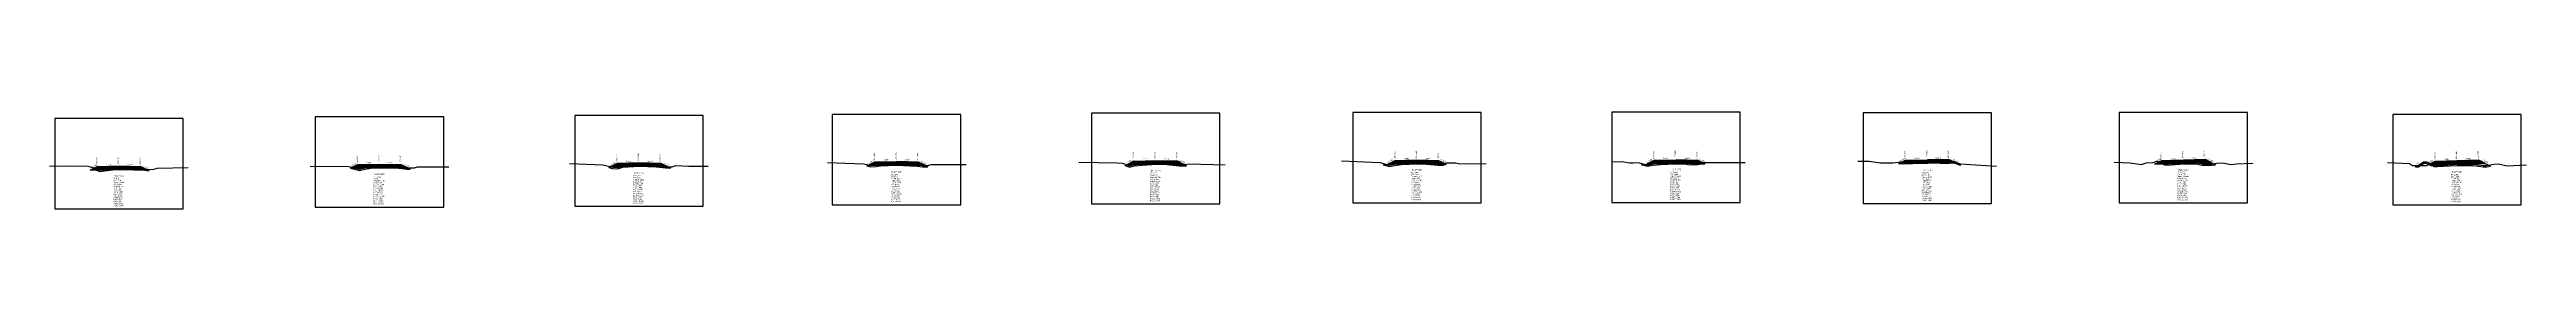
# Model space of a CAD drawing. Extents: x -7 to 78429, y 1189 to 1262.
# Drawn here: x 74822 to 75395, y 1226 to 1249 of the extents above; entities that cross this region are included whole.
import ezdxf
from ezdxf.enums import TextEntityAlignment as Align

# ---------------------------------------------------------------- set-up
doc = ezdxf.new("R2010")
doc.units = 0

msp = doc.modelspace()

# ---------------------------------------------------------------- linework, layer by layer
at = {"layer": 'A4_BORDER', "color": 7}
for points in [[(74823.599, 1226.186), (74853.299, 1226.186), (74853.299, 1247.186), (74823.599, 1247.186), (74823.599, 1226.186)], [(74883.844, 1226.553), (74913.544, 1226.553), (74913.544, 1247.553), (74883.844, 1247.553), (74883.844, 1226.553)], [(74943.889, 1226.812), (74973.589, 1226.812), (74973.589, 1247.812), (74943.889, 1247.812), (74943.889, 1226.812)], [(75003.433, 1227.08), (75033.133, 1227.08), (75033.133, 1248.08), (75003.433, 1248.08), (75003.433, 1227.08)], [(75063.382, 1227.351), (75093.082, 1227.351), (75093.082, 1248.351), (75063.382, 1248.351), (75063.382, 1227.351)], [(75123.784, 1227.553), (75153.484, 1227.553), (75153.484, 1248.553), (75123.784, 1248.553), (75123.784, 1227.553)], [(75183.722, 1227.62), (75213.422, 1227.62), (75213.422, 1248.62), (75183.722, 1248.62), (75183.722, 1227.62)], [(75241.847, 1227.442), (75271.547, 1227.442), (75271.547, 1248.442), (75241.847, 1248.442), (75241.847, 1227.442)], [(75301.073, 1227.577), (75330.773, 1227.577), (75330.773, 1248.577), (75301.073, 1248.577), (75301.073, 1227.577)], [(75364.332, 1227.084), (75394.032, 1227.084), (75394.032, 1248.084), (75364.332, 1248.084), (75364.332, 1227.084)]]:
    msp.add_lwpolyline(points, dxfattribs=at)
at = {"layer": 'CLEAR_GROUND', "color": 8}
for points in [[(74832.32, 1235.458), (74834.082, 1234.832), (74835.071, 1235.009), (74836.304, 1235.194), (74838.475, 1235.355), (74842.637, 1235.378), (74844.949, 1235.061), (74845.42, 1235.036)], [(74892.02, 1235.6), (74894.05, 1235.076), (74895.271, 1235.38), (74896.714, 1235.603), (74898.712, 1235.701), (74902.41, 1235.703), (74903.962, 1235.556), (74905.049, 1235.407), (74905.763, 1235.403)], [(74951.72, 1235.783), (74952.606, 1235.572), (74953.74, 1235.472), (74955.009, 1235.827), (74958.751, 1236.082), (74962.704, 1235.972), (74964.92, 1235.671), (74965.98, 1235.662)], [(75011.42, 1236.127), (75012.307, 1235.911), (75013.563, 1235.995), (75014.577, 1236.149), (75018.279, 1236.354), (75023.044, 1236.096), (75024.284, 1235.919), (75025.503, 1235.919), (75025.541, 1235.93)], [(75071.12, 1236.266), (75072.255, 1235.89), (75073.337, 1236.153), (75075.1, 1236.357), (75077.309, 1236.496), (75078.213, 1236.529), (75080.825, 1236.468), (75083.62, 1236.152), (75085.088, 1236.151), (75085.363, 1236.201)], [(75130.82, 1236.403), (75132.298, 1235.993), (75133.472, 1236.244), (75135.104, 1236.446), (75138.682, 1236.646), (75140.005, 1236.64), (75143.507, 1236.297), (75144.733, 1236.318), (75145.4, 1236.52)], [(75190.52, 1236.47), (75191.698, 1236.128), (75192.388, 1236.133), (75193.331, 1236.303), (75195.006, 1236.48), (75198.567, 1236.658), (75200.485, 1236.609), (75201.741, 1236.425), (75203.635, 1236.459), (75204.63, 1236.632), (75205.265, 1236.634)], [(75250.22, 1236.729), (75250.568, 1236.774), (75251.288, 1236.611), (75253.883, 1236.768), (75256.695, 1236.852), (75258.126, 1236.85), (75261.266, 1236.69), (75262.652, 1236.968), (75264.256, 1236.298), (75264.355, 1236.292)], [(75309.92, 1236.894), (75311.234, 1236.541), (75311.813, 1236.331), (75313.077, 1236.422), (75315.915, 1236.603), (75319.169, 1236.536), (75320.297, 1236.324), (75322.607, 1236.348), (75323.361, 1236.427)], [(75369.62, 1235.934), (75370.296, 1235.916), (75371.566, 1236.781), (75372.096, 1236.779), (75373.142, 1236.262), (75373.618, 1236.218), (75373.892, 1236.028), (75374.594, 1236.007), (75376.087, 1236.057), (75379.215, 1236.239), (75382.933, 1236.274), (75385.242, 1235.924), (75386.089, 1235.912), (75386.989, 1236.101)]]:
    msp.add_lwpolyline(points, dxfattribs=at)
at = {"layer": 'DESIGN_ROAD_TRIMMED', "color": 1}
for points in [[(75130.82, 1236.403), (75131.634, 1236.403), (75133.634, 1237.403), (75133.634, 1237.403), (75133.529, 1237.35), (75133.529, 1237.35), (75133.213, 1237.192), (75133.213, 1237.192), (75132.897, 1237.035), (75132.897, 1237.035), (75132.582, 1236.877), (75132.582, 1236.877), (75132.266, 1236.719), (75132.266, 1236.719), (75131.95, 1236.561), (75138.634, 1236.728), (75138.634, 1236.878), (75138.634, 1236.878), (75138.634, 1237.028), (75138.634, 1237.028), (75138.634, 1237.178), (75138.634, 1237.178), (75138.634, 1237.328), (75138.634, 1237.328), (75138.634, 1237.478), (75138.634, 1237.478), (75138.634, 1237.528), (75138.634, 1237.528), (75138.634, 1237.528), (75138.634, 1237.528), (75138.634, 1237.528), (75138.634, 1237.478), (75138.634, 1237.478), (75138.634, 1237.328), (75138.634, 1237.328), (75138.634, 1237.178), (75138.634, 1237.178), (75138.634, 1237.028), (75138.634, 1237.028), (75138.634, 1236.878), (75138.634, 1236.878), (75138.634, 1236.728), (75145.319, 1236.561), (75145.003, 1236.719), (75145.003, 1236.719), (75144.687, 1236.877), (75144.687, 1236.877), (75144.371, 1237.035), (75144.371, 1237.035), (75144.055, 1237.192), (75144.055, 1237.192), (75143.74, 1237.35), (75143.74, 1237.35), (75143.634, 1237.403), (75143.634, 1237.403), (75145.4, 1236.52)], [(75190.52, 1236.47), (75191.572, 1236.47), (75193.572, 1237.47), (75193.572, 1237.47), (75193.467, 1237.417), (75193.467, 1237.417), (75193.151, 1237.259), (75193.151, 1237.259), (75192.835, 1237.102), (75192.835, 1237.102), (75192.519, 1236.944), (75192.519, 1236.944), (75192.204, 1236.786), (75192.204, 1236.786), (75191.888, 1236.628), (75198.572, 1236.795), (75198.572, 1236.945), (75198.572, 1236.945), (75198.572, 1237.095), (75198.572, 1237.095), (75198.572, 1237.245), (75198.572, 1237.245), (75198.572, 1237.395), (75198.572, 1237.395), (75198.572, 1237.545), (75198.572, 1237.545), (75198.572, 1237.595), (75198.572, 1237.595), (75198.572, 1237.595), (75198.572, 1237.595), (75198.572, 1237.595), (75198.572, 1237.545), (75198.572, 1237.545), (75198.572, 1237.395), (75198.572, 1237.395), (75198.572, 1237.245), (75198.572, 1237.245), (75198.572, 1237.095), (75198.572, 1237.095), (75198.572, 1236.945), (75198.572, 1236.945), (75198.572, 1236.795), (75205.249, 1236.643), (75204.934, 1236.8), (75204.934, 1236.8), (75204.62, 1236.957), (75204.62, 1236.957), (75204.306, 1237.114), (75204.306, 1237.114), (75203.991, 1237.271), (75203.991, 1237.271), (75203.677, 1237.428), (75203.677, 1237.428), (75203.572, 1237.481), (75203.572, 1237.481), (75205.265, 1236.634)], [(75250.22, 1236.729), (75251.697, 1237.468), (75251.697, 1237.468), (75251.592, 1237.415), (75251.592, 1237.415), (75251.276, 1237.257), (75251.276, 1237.257), (75250.961, 1237.1), (75250.961, 1237.1), (75250.645, 1236.942), (75250.645, 1236.942), (75250.329, 1236.784), (75250.329, 1236.784), (75250.013, 1236.626), (75256.697, 1236.793), (75256.697, 1236.943), (75256.697, 1236.943), (75256.697, 1237.093), (75256.697, 1237.093), (75256.697, 1237.243), (75256.697, 1237.243), (75256.697, 1237.393), (75256.697, 1237.393), (75256.697, 1237.543), (75256.697, 1237.543), (75256.697, 1237.593), (75256.697, 1237.593), (75256.697, 1237.593), (75256.697, 1237.593), (75256.697, 1237.593), (75256.697, 1237.543), (75256.697, 1237.543), (75256.697, 1237.393), (75256.697, 1237.393), (75256.697, 1237.243), (75256.697, 1237.243), (75256.697, 1237.093), (75256.697, 1237.093), (75256.697, 1236.943), (75256.697, 1236.943), (75256.697, 1236.793), (75263.28, 1236.83), (75262.983, 1236.978), (75262.983, 1236.978), (75262.686, 1237.127), (75262.686, 1237.127), (75262.39, 1237.275), (75262.39, 1237.275), (75262.093, 1237.423), (75262.093, 1237.423), (75261.796, 1237.572), (75261.796, 1237.572), (75261.697, 1237.621), (75261.697, 1237.621), (75264.355, 1236.292)], [(75309.92, 1236.894), (75310.923, 1237.396), (75310.923, 1237.396), (75310.818, 1237.343), (75310.818, 1237.343), (75310.502, 1237.185), (75310.502, 1237.185), (75310.187, 1237.028), (75310.187, 1237.028), (75309.871, 1236.87), (75309.871, 1236.87), (75309.555, 1236.712), (75309.555, 1236.712), (75309.239, 1236.554), (75315.923, 1236.721), (75315.923, 1236.871), (75315.923, 1236.871), (75315.923, 1237.021), (75315.923, 1237.021), (75315.923, 1237.171), (75315.923, 1237.171), (75315.923, 1237.321), (75315.923, 1237.321), (75315.923, 1237.471), (75315.923, 1237.471), (75315.923, 1237.521), (75315.923, 1237.521), (75315.923, 1237.521), (75315.923, 1237.521), (75315.923, 1237.521), (75315.923, 1237.471), (75315.923, 1237.471), (75315.923, 1237.321), (75315.923, 1237.321), (75315.923, 1237.171), (75315.923, 1237.171), (75315.923, 1237.021), (75315.923, 1237.021), (75315.923, 1236.871), (75315.923, 1236.871), (75315.923, 1236.721), (75322.447, 1236.884), (75322.162, 1237.027), (75322.162, 1237.027), (75321.876, 1237.17), (75321.876, 1237.17), (75321.59, 1237.313), (75321.59, 1237.313), (75321.304, 1237.456), (75321.304, 1237.456), (75321.019, 1237.598), (75321.019, 1237.598), (75320.923, 1237.646), (75320.923, 1237.646), (75323.361, 1236.427)], [(75369.62, 1235.934), (75370.182, 1236.255), (75372.182, 1236.255), (75374.182, 1237.255), (75374.182, 1237.255), (75374.077, 1237.202), (75374.077, 1237.202), (75373.761, 1237.044), (75373.761, 1237.044), (75373.445, 1236.887), (75373.445, 1236.887), (75373.129, 1236.729), (75373.129, 1236.729), (75372.813, 1236.571), (75372.813, 1236.571), (75372.498, 1236.413), (75379.182, 1236.58), (75379.182, 1236.73), (75379.182, 1236.73), (75379.182, 1236.88), (75379.182, 1236.88), (75379.182, 1237.03), (75379.182, 1237.03), (75379.182, 1237.18), (75379.182, 1237.18), (75379.182, 1237.33), (75379.182, 1237.33), (75379.182, 1237.38), (75379.182, 1237.38), (75379.182, 1237.38), (75379.182, 1237.38), (75379.182, 1237.38), (75379.182, 1237.33), (75379.182, 1237.33), (75379.182, 1237.18), (75379.182, 1237.18), (75379.182, 1237.03), (75379.182, 1237.03), (75379.182, 1236.88), (75379.182, 1236.88), (75379.182, 1236.73), (75379.182, 1236.73), (75379.182, 1236.58), (75385.706, 1236.743), (75385.42, 1236.886), (75385.42, 1236.886), (75385.134, 1237.029), (75385.134, 1237.029), (75384.849, 1237.172), (75384.849, 1237.172), (75384.563, 1237.315), (75384.563, 1237.315), (75384.277, 1237.457), (75384.277, 1237.457), (75384.182, 1237.505), (75384.182, 1237.505), (75386.989, 1236.101)], [(74832.32, 1235.458), (74833.449, 1236.022), (74833.449, 1236.022), (74833.343, 1235.969), (74833.343, 1235.969), (74833.028, 1235.811), (74833.028, 1235.811), (74832.712, 1235.654), (74832.712, 1235.654), (74832.396, 1235.496), (74832.396, 1235.496), (74832.08, 1235.338), (74832.08, 1235.338), (74831.764, 1235.18), (74838.449, 1235.347), (74838.449, 1235.497), (74838.449, 1235.497), (74838.449, 1235.647), (74838.449, 1235.647), (74838.449, 1235.797), (74838.449, 1235.797), (74838.449, 1235.947), (74838.449, 1235.947), (74838.449, 1236.097), (74838.449, 1236.097), (74838.449, 1236.147), (74838.449, 1236.147), (74838.449, 1236.147), (74838.449, 1236.147), (74838.449, 1236.147), (74838.449, 1236.097), (74838.449, 1236.097), (74838.449, 1235.947), (74838.449, 1235.947), (74838.449, 1235.797), (74838.449, 1235.797), (74838.449, 1235.647), (74838.449, 1235.647), (74838.449, 1235.497), (74838.449, 1235.497), (74838.449, 1235.347), (74845.133, 1235.18), (74844.817, 1235.338), (74844.817, 1235.338), (74844.501, 1235.496), (74844.501, 1235.496), (74844.185, 1235.654), (74844.185, 1235.654), (74843.87, 1235.811), (74843.87, 1235.811), (74843.554, 1235.969), (74843.554, 1235.969), (74843.449, 1236.022), (74843.449, 1236.022), (74845.42, 1235.036)], [(74892.02, 1235.6), (74893.694, 1236.437), (74893.694, 1236.437), (74893.589, 1236.384), (74893.589, 1236.384), (74893.273, 1236.226), (74893.273, 1236.226), (74892.958, 1236.069), (74892.958, 1236.069), (74892.642, 1235.911), (74892.642, 1235.911), (74892.326, 1235.753), (74892.326, 1235.753), (74892.01, 1235.595), (74898.694, 1235.762), (74898.694, 1235.912), (74898.694, 1235.912), (74898.694, 1236.062), (74898.694, 1236.062), (74898.694, 1236.212), (74898.694, 1236.212), (74898.694, 1236.362), (74898.694, 1236.362), (74898.694, 1236.512), (74898.694, 1236.512), (74898.694, 1236.562), (74898.694, 1236.562), (74898.694, 1236.562), (74898.694, 1236.562), (74898.694, 1236.562), (74898.694, 1236.512), (74898.694, 1236.512), (74898.694, 1236.362), (74898.694, 1236.362), (74898.694, 1236.212), (74898.694, 1236.212), (74898.694, 1236.062), (74898.694, 1236.062), (74898.694, 1235.912), (74898.694, 1235.912), (74898.694, 1235.762), (74905.379, 1235.595), (74905.063, 1235.753), (74905.063, 1235.753), (74904.747, 1235.911), (74904.747, 1235.911), (74904.431, 1236.069), (74904.431, 1236.069), (74904.115, 1236.226), (74904.115, 1236.226), (74903.8, 1236.384), (74903.8, 1236.384), (74903.694, 1236.437), (74903.694, 1236.437), (74905.763, 1235.403)], [(74951.72, 1235.783), (74951.739, 1235.783), (74953.739, 1236.783), (74953.739, 1236.783), (74953.634, 1236.73), (74953.634, 1236.73), (74953.318, 1236.572), (74953.318, 1236.572), (74953.002, 1236.415), (74953.002, 1236.415), (74952.686, 1236.257), (74952.686, 1236.257), (74952.37, 1236.099), (74952.37, 1236.099), (74952.055, 1235.941), (74958.739, 1236.108), (74958.739, 1236.258), (74958.739, 1236.258), (74958.739, 1236.408), (74958.739, 1236.408), (74958.739, 1236.558), (74958.739, 1236.558), (74958.739, 1236.708), (74958.739, 1236.708), (74958.739, 1236.858), (74958.739, 1236.858), (74958.739, 1236.908), (74958.739, 1236.908), (74958.739, 1236.908), (74958.739, 1236.908), (74958.739, 1236.908), (74958.739, 1236.858), (74958.739, 1236.858), (74958.739, 1236.708), (74958.739, 1236.708), (74958.739, 1236.558), (74958.739, 1236.558), (74958.739, 1236.408), (74958.739, 1236.408), (74958.739, 1236.258), (74958.739, 1236.258), (74958.739, 1236.108), (74965.423, 1235.941), (74965.107, 1236.099), (74965.107, 1236.099), (74964.791, 1236.257), (74964.791, 1236.257), (74964.476, 1236.415), (74964.476, 1236.415), (74964.16, 1236.572), (74964.16, 1236.572), (74963.844, 1236.73), (74963.844, 1236.73), (74963.739, 1236.783), (74963.739, 1236.783), (74965.98, 1235.662)], [(75011.42, 1236.127), (75013.283, 1237.059), (75013.283, 1237.059), (75013.178, 1237.006), (75013.178, 1237.006), (75012.862, 1236.848), (75012.862, 1236.848), (75012.546, 1236.691), (75012.546, 1236.691), (75012.231, 1236.533), (75012.231, 1236.533), (75011.915, 1236.375), (75011.915, 1236.375), (75011.599, 1236.217), (75018.283, 1236.384), (75018.283, 1236.534), (75018.283, 1236.534), (75018.283, 1236.684), (75018.283, 1236.684), (75018.283, 1236.834), (75018.283, 1236.834), (75018.283, 1236.984), (75018.283, 1236.984), (75018.283, 1237.134), (75018.283, 1237.134), (75018.283, 1237.184), (75018.283, 1237.184), (75018.283, 1237.184), (75018.283, 1237.184), (75018.283, 1237.184), (75018.283, 1237.134), (75018.283, 1237.134), (75018.283, 1236.984), (75018.283, 1236.984), (75018.283, 1236.834), (75018.283, 1236.834), (75018.283, 1236.684), (75018.283, 1236.684), (75018.283, 1236.534), (75018.283, 1236.534), (75018.283, 1236.384), (75024.967, 1236.217), (75024.652, 1236.375), (75024.652, 1236.375), (75024.336, 1236.533), (75024.336, 1236.533), (75024.02, 1236.691), (75024.02, 1236.691), (75023.704, 1236.848), (75023.704, 1236.848), (75023.388, 1237.006), (75023.388, 1237.006), (75023.283, 1237.059), (75023.283, 1237.059), (75025.541, 1235.93)], [(75071.12, 1236.266), (75071.232, 1236.266), (75073.232, 1237.266), (75073.232, 1237.266), (75073.127, 1237.213), (75073.127, 1237.213), (75072.811, 1237.055), (75072.811, 1237.055), (75072.495, 1236.898), (75072.495, 1236.898), (75072.179, 1236.74), (75072.179, 1236.74), (75071.864, 1236.582), (75071.864, 1236.582), (75071.548, 1236.424), (75078.232, 1236.591), (75078.232, 1236.741), (75078.232, 1236.741), (75078.232, 1236.891), (75078.232, 1236.891), (75078.232, 1237.041), (75078.232, 1237.041), (75078.232, 1237.191), (75078.232, 1237.191), (75078.232, 1237.341), (75078.232, 1237.341), (75078.232, 1237.391), (75078.232, 1237.391), (75078.232, 1237.391), (75078.232, 1237.391), (75078.232, 1237.391), (75078.232, 1237.341), (75078.232, 1237.341), (75078.232, 1237.191), (75078.232, 1237.191), (75078.232, 1237.041), (75078.232, 1237.041), (75078.232, 1236.891), (75078.232, 1236.891), (75078.232, 1236.741), (75078.232, 1236.741), (75078.232, 1236.591), (75084.916, 1236.424), (75084.6, 1236.582), (75084.6, 1236.582), (75084.285, 1236.74), (75084.285, 1236.74), (75083.969, 1236.898), (75083.969, 1236.898), (75083.653, 1237.055), (75083.653, 1237.055), (75083.337, 1237.213), (75083.337, 1237.213), (75083.232, 1237.266), (75083.232, 1237.266), (75085.363, 1236.201)]]:
    msp.add_lwpolyline(points, dxfattribs=at)
at = {"layer": 'FINISHED_ROAD', "color": 2}
for points in [[(75131.634, 1236.403), (75133.634, 1237.403), (75133.634, 1237.403), (75138.634, 1237.528), (75143.634, 1237.403), (75143.634, 1237.403)], [(75191.572, 1236.47), (75193.572, 1237.47), (75193.572, 1237.47), (75198.572, 1237.595), (75203.572, 1237.481), (75203.572, 1237.481)], [(75251.697, 1237.468), (75251.697, 1237.468), (75256.697, 1237.593), (75261.697, 1237.621), (75261.697, 1237.621)], [(75310.923, 1237.396), (75310.923, 1237.396), (75315.923, 1237.521), (75320.923, 1237.646), (75320.923, 1237.646)], [(75370.182, 1236.255), (75372.182, 1236.255), (75374.182, 1237.255), (75374.182, 1237.255), (75379.182, 1237.38), (75384.182, 1237.505), (75384.182, 1237.505)], [(74833.449, 1236.022), (74833.449, 1236.022), (74838.449, 1236.147), (74843.449, 1236.022), (74843.449, 1236.022)], [(74893.694, 1236.437), (74893.694, 1236.437), (74898.694, 1236.562), (74903.694, 1236.437), (74903.694, 1236.437)], [(74951.739, 1235.783), (74953.739, 1236.783), (74953.739, 1236.783), (74958.739, 1236.908), (74963.739, 1236.783), (74963.739, 1236.783)], [(75013.283, 1237.059), (75013.283, 1237.059), (75018.283, 1237.184), (75023.283, 1237.059), (75023.283, 1237.059)], [(75071.232, 1236.266), (75073.232, 1237.266), (75073.232, 1237.266), (75078.232, 1237.391), (75083.232, 1237.266), (75083.232, 1237.266)]]:
    msp.add_lwpolyline(points, dxfattribs=at)
at = {"layer": 'LAYER_0', "color": 4}
for points in [[(75133.634, 1237.403), (75133.529, 1237.35), (75138.634, 1237.478), (75138.634, 1237.528)], [(75193.572, 1237.47), (75193.467, 1237.417), (75198.572, 1237.545), (75198.572, 1237.595)], [(75251.697, 1237.468), (75251.592, 1237.415), (75256.697, 1237.543), (75256.697, 1237.593)], [(75310.923, 1237.396), (75310.818, 1237.343), (75315.923, 1237.471), (75315.923, 1237.521)], [(74833.449, 1236.022), (74833.343, 1235.969), (74838.449, 1236.097), (74838.449, 1236.147)], [(74893.694, 1236.437), (74893.589, 1236.384), (74898.694, 1236.512), (74898.694, 1236.562)], [(74953.739, 1236.783), (74953.634, 1236.73), (74958.739, 1236.858), (74958.739, 1236.908)], [(75013.283, 1237.059), (75013.178, 1237.006), (75018.283, 1237.134), (75018.283, 1237.184)], [(75073.232, 1237.266), (75073.127, 1237.213), (75078.232, 1237.341), (75078.232, 1237.391)], [(75374.182, 1237.255), (75374.077, 1237.202), (75379.182, 1237.33), (75379.182, 1237.38)]]:
    msp.add_lwpolyline(points, dxfattribs=at)
at = {"layer": 'LAYER_1', "color": 4}
for points in [[(75133.529, 1237.35), (75133.213, 1237.192), (75138.634, 1237.328), (75138.634, 1237.478)], [(75193.467, 1237.417), (75193.151, 1237.259), (75198.572, 1237.395), (75198.572, 1237.545)], [(75251.592, 1237.415), (75251.276, 1237.257), (75256.697, 1237.393), (75256.697, 1237.543)], [(75310.818, 1237.343), (75310.502, 1237.185), (75315.923, 1237.321), (75315.923, 1237.471)], [(74833.343, 1235.969), (74833.028, 1235.811), (74838.449, 1235.947), (74838.449, 1236.097)], [(74893.589, 1236.384), (74893.273, 1236.226), (74898.694, 1236.362), (74898.694, 1236.512)], [(74953.634, 1236.73), (74953.318, 1236.572), (74958.739, 1236.708), (74958.739, 1236.858)], [(75013.178, 1237.006), (75012.862, 1236.848), (75018.283, 1236.984), (75018.283, 1237.134)], [(75073.127, 1237.213), (75072.811, 1237.055), (75078.232, 1237.191), (75078.232, 1237.341)], [(75374.077, 1237.202), (75373.761, 1237.044), (75379.182, 1237.18), (75379.182, 1237.33)]]:
    msp.add_lwpolyline(points, dxfattribs=at)
at = {"layer": 'LAYER_10', "color": 6}
for points in [[(74844.501, 1235.496), (74844.817, 1235.338), (74838.449, 1235.497), (74838.449, 1235.647)], [(74904.747, 1235.911), (74905.063, 1235.753), (74898.694, 1235.912), (74898.694, 1236.062)], [(74964.791, 1236.257), (74965.107, 1236.099), (74958.739, 1236.258), (74958.739, 1236.408)], [(75024.336, 1236.533), (75024.652, 1236.375), (75018.283, 1236.534), (75018.283, 1236.684)], [(75084.285, 1236.74), (75084.6, 1236.582), (75078.232, 1236.741), (75078.232, 1236.891)], [(75144.687, 1236.877), (75145.003, 1236.719), (75138.634, 1236.878), (75138.634, 1237.028)], [(75204.62, 1236.957), (75204.934, 1236.8), (75198.572, 1236.945), (75198.572, 1237.095)], [(75262.686, 1237.127), (75262.983, 1236.978), (75256.697, 1236.943), (75256.697, 1237.093)], [(75321.876, 1237.17), (75322.162, 1237.027), (75315.923, 1236.871), (75315.923, 1237.021)], [(75385.134, 1237.029), (75385.42, 1236.886), (75379.182, 1236.73), (75379.182, 1236.88)]]:
    msp.add_lwpolyline(points, dxfattribs=at)
at = {"layer": 'LAYER_11', "color": 6}
for points in [[(74844.817, 1235.338), (74845.133, 1235.18), (74838.449, 1235.347), (74838.449, 1235.497)], [(74905.063, 1235.753), (74905.379, 1235.595), (74898.694, 1235.762), (74898.694, 1235.912)], [(74965.107, 1236.099), (74965.423, 1235.941), (74958.739, 1236.108), (74958.739, 1236.258)], [(75024.652, 1236.375), (75024.967, 1236.217), (75018.283, 1236.384), (75018.283, 1236.534)], [(75084.6, 1236.582), (75084.916, 1236.424), (75078.232, 1236.591), (75078.232, 1236.741)], [(75145.003, 1236.719), (75145.319, 1236.561), (75138.634, 1236.728), (75138.634, 1236.878)], [(75204.934, 1236.8), (75205.249, 1236.643), (75198.572, 1236.795), (75198.572, 1236.945)], [(75262.983, 1236.978), (75263.28, 1236.83), (75256.697, 1236.793), (75256.697, 1236.943)], [(75322.162, 1237.027), (75322.447, 1236.884), (75315.923, 1236.721), (75315.923, 1236.871)], [(75385.42, 1236.886), (75385.706, 1236.743), (75379.182, 1236.58), (75379.182, 1236.73)]]:
    msp.add_lwpolyline(points, dxfattribs=at)
at = {"layer": 'LAYER_2', "color": 4}
for points in [[(74833.028, 1235.811), (74832.712, 1235.654), (74838.449, 1235.797), (74838.449, 1235.947)], [(74893.273, 1236.226), (74892.958, 1236.069), (74898.694, 1236.212), (74898.694, 1236.362)], [(74953.318, 1236.572), (74953.002, 1236.415), (74958.739, 1236.558), (74958.739, 1236.708)], [(75012.862, 1236.848), (75012.546, 1236.691), (75018.283, 1236.834), (75018.283, 1236.984)], [(75072.811, 1237.055), (75072.495, 1236.898), (75078.232, 1237.041), (75078.232, 1237.191)], [(75133.213, 1237.192), (75132.897, 1237.035), (75138.634, 1237.178), (75138.634, 1237.328)], [(75193.151, 1237.259), (75192.835, 1237.102), (75198.572, 1237.245), (75198.572, 1237.395)], [(75251.276, 1237.257), (75250.961, 1237.1), (75256.697, 1237.243), (75256.697, 1237.393)], [(75310.502, 1237.185), (75310.187, 1237.028), (75315.923, 1237.171), (75315.923, 1237.321)], [(75373.761, 1237.044), (75373.445, 1236.887), (75379.182, 1237.03), (75379.182, 1237.18)]]:
    msp.add_lwpolyline(points, dxfattribs=at)
at = {"layer": 'LAYER_3', "color": 4}
for points in [[(74832.712, 1235.654), (74832.396, 1235.496), (74838.449, 1235.647), (74838.449, 1235.797)], [(74892.958, 1236.069), (74892.642, 1235.911), (74898.694, 1236.062), (74898.694, 1236.212)], [(74953.002, 1236.415), (74952.686, 1236.257), (74958.739, 1236.408), (74958.739, 1236.558)], [(75012.546, 1236.691), (75012.231, 1236.533), (75018.283, 1236.684), (75018.283, 1236.834)], [(75072.495, 1236.898), (75072.179, 1236.74), (75078.232, 1236.891), (75078.232, 1237.041)], [(75132.897, 1237.035), (75132.582, 1236.877), (75138.634, 1237.028), (75138.634, 1237.178)], [(75192.835, 1237.102), (75192.519, 1236.944), (75198.572, 1237.095), (75198.572, 1237.245)], [(75250.961, 1237.1), (75250.645, 1236.942), (75256.697, 1237.093), (75256.697, 1237.243)], [(75310.187, 1237.028), (75309.871, 1236.87), (75315.923, 1237.021), (75315.923, 1237.171)], [(75373.445, 1236.887), (75373.129, 1236.729), (75379.182, 1236.88), (75379.182, 1237.03)]]:
    msp.add_lwpolyline(points, dxfattribs=at)
at = {"layer": 'LAYER_4', "color": 4}
for points in [[(74832.396, 1235.496), (74832.08, 1235.338), (74838.449, 1235.497), (74838.449, 1235.647)], [(74892.642, 1235.911), (74892.326, 1235.753), (74898.694, 1235.912), (74898.694, 1236.062)], [(74952.686, 1236.257), (74952.37, 1236.099), (74958.739, 1236.258), (74958.739, 1236.408)], [(75012.231, 1236.533), (75011.915, 1236.375), (75018.283, 1236.534), (75018.283, 1236.684)], [(75072.179, 1236.74), (75071.864, 1236.582), (75078.232, 1236.741), (75078.232, 1236.891)], [(75132.582, 1236.877), (75132.266, 1236.719), (75138.634, 1236.878), (75138.634, 1237.028)], [(75192.519, 1236.944), (75192.204, 1236.786), (75198.572, 1236.945), (75198.572, 1237.095)], [(75250.645, 1236.942), (75250.329, 1236.784), (75256.697, 1236.943), (75256.697, 1237.093)], [(75309.871, 1236.87), (75309.555, 1236.712), (75315.923, 1236.871), (75315.923, 1237.021)], [(75373.129, 1236.729), (75372.813, 1236.571), (75379.182, 1236.73), (75379.182, 1236.88)]]:
    msp.add_lwpolyline(points, dxfattribs=at)
at = {"layer": 'LAYER_5', "color": 4}
for points in [[(74832.08, 1235.338), (74831.764, 1235.18), (74838.449, 1235.347), (74838.449, 1235.497)], [(74892.326, 1235.753), (74892.01, 1235.595), (74898.694, 1235.762), (74898.694, 1235.912)], [(74952.37, 1236.099), (74952.055, 1235.941), (74958.739, 1236.108), (74958.739, 1236.258)], [(75011.915, 1236.375), (75011.599, 1236.217), (75018.283, 1236.384), (75018.283, 1236.534)], [(75071.864, 1236.582), (75071.548, 1236.424), (75078.232, 1236.591), (75078.232, 1236.741)], [(75132.266, 1236.719), (75131.95, 1236.561), (75138.634, 1236.728), (75138.634, 1236.878)], [(75192.204, 1236.786), (75191.888, 1236.628), (75198.572, 1236.795), (75198.572, 1236.945)], [(75250.329, 1236.784), (75250.013, 1236.626), (75256.697, 1236.793), (75256.697, 1236.943)], [(75309.555, 1236.712), (75309.239, 1236.554), (75315.923, 1236.721), (75315.923, 1236.871)], [(75372.813, 1236.571), (75372.498, 1236.413), (75379.182, 1236.58), (75379.182, 1236.73)]]:
    msp.add_lwpolyline(points, dxfattribs=at)
at = {"layer": 'LAYER_6', "color": 6}
for points in [[(75143.634, 1237.403), (75143.74, 1237.35), (75138.634, 1237.478), (75138.634, 1237.528)], [(75203.572, 1237.481), (75203.677, 1237.428), (75198.572, 1237.545), (75198.572, 1237.595)], [(75261.697, 1237.621), (75261.796, 1237.572), (75256.697, 1237.543), (75256.697, 1237.593)], [(75320.923, 1237.646), (75321.019, 1237.598), (75315.923, 1237.471), (75315.923, 1237.521)], [(75384.182, 1237.505), (75384.277, 1237.457), (75379.182, 1237.33), (75379.182, 1237.38)], [(74843.449, 1236.022), (74843.554, 1235.969), (74838.449, 1236.097), (74838.449, 1236.147)], [(74903.694, 1236.437), (74903.8, 1236.384), (74898.694, 1236.512), (74898.694, 1236.562)], [(74963.739, 1236.783), (74963.844, 1236.73), (74958.739, 1236.858), (74958.739, 1236.908)], [(75023.283, 1237.059), (75023.388, 1237.006), (75018.283, 1237.134), (75018.283, 1237.184)], [(75083.232, 1237.266), (75083.337, 1237.213), (75078.232, 1237.341), (75078.232, 1237.391)]]:
    msp.add_lwpolyline(points, dxfattribs=at)
at = {"layer": 'LAYER_7', "color": 6}
for points in [[(75143.74, 1237.35), (75144.055, 1237.192), (75138.634, 1237.328), (75138.634, 1237.478)], [(75203.677, 1237.428), (75203.991, 1237.271), (75198.572, 1237.395), (75198.572, 1237.545)], [(75261.796, 1237.572), (75262.093, 1237.423), (75256.697, 1237.393), (75256.697, 1237.543)], [(75321.019, 1237.598), (75321.304, 1237.456), (75315.923, 1237.321), (75315.923, 1237.471)], [(75384.277, 1237.457), (75384.563, 1237.315), (75379.182, 1237.18), (75379.182, 1237.33)], [(74843.554, 1235.969), (74843.87, 1235.811), (74838.449, 1235.947), (74838.449, 1236.097)], [(74903.8, 1236.384), (74904.115, 1236.226), (74898.694, 1236.362), (74898.694, 1236.512)], [(74963.844, 1236.73), (74964.16, 1236.572), (74958.739, 1236.708), (74958.739, 1236.858)], [(75023.388, 1237.006), (75023.704, 1236.848), (75018.283, 1236.984), (75018.283, 1237.134)], [(75083.337, 1237.213), (75083.653, 1237.055), (75078.232, 1237.191), (75078.232, 1237.341)]]:
    msp.add_lwpolyline(points, dxfattribs=at)
at = {"layer": 'LAYER_8', "color": 6}
for points in [[(75321.304, 1237.456), (75321.59, 1237.313), (75315.923, 1237.171), (75315.923, 1237.321)], [(74843.87, 1235.811), (74844.185, 1235.654), (74838.449, 1235.797), (74838.449, 1235.947)], [(74904.115, 1236.226), (74904.431, 1236.069), (74898.694, 1236.212), (74898.694, 1236.362)], [(74964.16, 1236.572), (74964.476, 1236.415), (74958.739, 1236.558), (74958.739, 1236.708)], [(75023.704, 1236.848), (75024.02, 1236.691), (75018.283, 1236.834), (75018.283, 1236.984)], [(75083.653, 1237.055), (75083.969, 1236.898), (75078.232, 1237.041), (75078.232, 1237.191)], [(75144.055, 1237.192), (75144.371, 1237.035), (75138.634, 1237.178), (75138.634, 1237.328)], [(75203.991, 1237.271), (75204.306, 1237.114), (75198.572, 1237.245), (75198.572, 1237.395)], [(75262.093, 1237.423), (75262.39, 1237.275), (75256.697, 1237.243), (75256.697, 1237.393)], [(75384.563, 1237.315), (75384.849, 1237.172), (75379.182, 1237.03), (75379.182, 1237.18)]]:
    msp.add_lwpolyline(points, dxfattribs=at)
at = {"layer": 'LAYER_9', "color": 6}
for points in [[(74844.185, 1235.654), (74844.501, 1235.496), (74838.449, 1235.647), (74838.449, 1235.797)], [(74904.431, 1236.069), (74904.747, 1235.911), (74898.694, 1236.062), (74898.694, 1236.212)], [(74964.476, 1236.415), (74964.791, 1236.257), (74958.739, 1236.408), (74958.739, 1236.558)], [(75024.02, 1236.691), (75024.336, 1236.533), (75018.283, 1236.684), (75018.283, 1236.834)], [(75083.969, 1236.898), (75084.285, 1236.74), (75078.232, 1236.891), (75078.232, 1237.041)], [(75144.371, 1237.035), (75144.687, 1236.877), (75138.634, 1237.028), (75138.634, 1237.178)], [(75204.306, 1237.114), (75204.62, 1236.957), (75198.572, 1237.095), (75198.572, 1237.245)], [(75262.39, 1237.275), (75262.686, 1237.127), (75256.697, 1237.093), (75256.697, 1237.243)], [(75321.59, 1237.313), (75321.876, 1237.17), (75315.923, 1237.021), (75315.923, 1237.171)], [(75384.849, 1237.172), (75385.134, 1237.029), (75379.182, 1236.88), (75379.182, 1237.03)]]:
    msp.add_lwpolyline(points, dxfattribs=at)
at = {"layer": 'NATURAL_GROUND', "color": 3}
for points in [[(74822.381, 1236.124), (74827.481, 1236.127), (74831.219, 1236.084), (74832.317, 1235.777), (74834.108, 1235.141), (74835.023, 1235.305), (74836.271, 1235.492), (74838.463, 1235.655), (74842.657, 1235.678), (74844.978, 1235.36), (74846.306, 1235.291), (74847.311, 1235.604), (74854.416, 1235.814)], [(74882.636, 1236.072), (74891.616, 1236.014), (74894.051, 1235.386), (74895.211, 1235.675), (74896.683, 1235.902), (74898.704, 1236.001), (74902.424, 1236.003), (74903.996, 1235.854), (74905.07, 1235.707), (74906.769, 1235.697), (74907.458, 1235.935), (74914.698, 1235.942)], [(74942.617, 1236.738), (74950.362, 1236.415), (74952.654, 1235.869), (74953.712, 1235.775), (74954.958, 1236.124), (74958.745, 1236.383), (74962.729, 1236.271), (74964.942, 1235.971), (74966.38, 1235.959), (74967.236, 1236.268), (74970.231, 1236.055), (74974.752, 1236.126)], [(75002.31, 1236.909), (75010.654, 1236.623), (75012.333, 1236.213), (75013.53, 1236.293), (75014.546, 1236.447), (75018.279, 1236.655), (75023.073, 1236.395), (75024.305, 1236.219), (75025.46, 1236.219), (75026.308, 1236.469), (75034.356, 1236.482)], [(75060.419, 1236.986), (75069.3, 1236.854), (75070.441, 1236.807), (75072.268, 1236.201), (75073.284, 1236.448), (75075.073, 1236.656), (75077.294, 1236.796), (75078.211, 1236.829), (75080.845, 1236.768), (75083.637, 1236.452), (75085.061, 1236.451), (75085.857, 1236.596), (75094.273, 1236.391)], [(75121.219, 1237.288), (75130.062, 1236.925), (75132.307, 1236.301), (75133.422, 1236.54), (75135.077, 1236.745), (75138.674, 1236.946), (75140.02, 1236.94), (75143.519, 1236.597), (75144.686, 1236.618), (75145.524, 1236.871), (75147.671, 1236.85), (75148.544, 1236.61), (75154.677, 1236.738)], [(75183.637, 1237.072), (75186.033, 1237.175), (75187.828, 1236.84), (75188.659, 1236.836), (75189.21, 1236.971), (75190.119, 1236.899), (75191.74, 1236.428), (75192.36, 1236.433), (75193.288, 1236.6), (75194.983, 1236.779), (75198.563, 1236.958), (75200.511, 1236.908), (75201.76, 1236.726), (75203.606, 1236.758), (75204.603, 1236.931), (75206.142, 1236.938), (75214.536, 1236.902)], [(75240.655, 1237.224), (75243.264, 1237.222), (75245.89, 1236.884), (75248.723, 1236.841), (75250.582, 1237.078), (75251.312, 1236.913), (75253.869, 1237.068), (75256.69, 1237.152), (75258.133, 1237.15), (75261.243, 1236.991), (75262.683, 1237.281), (75264.324, 1236.595), (75272.705, 1236.116)], [(75299.883, 1237.047), (75303.512, 1236.861), (75306.244, 1236.511), (75307.314, 1236.833), (75308.894, 1236.958), (75309.776, 1237.243), (75311.324, 1236.828), (75311.855, 1236.634), (75313.056, 1236.721), (75315.908, 1236.903), (75319.2, 1236.836), (75320.323, 1236.624), (75322.589, 1236.648), (75323.677, 1236.762), (75325.035, 1236.846), (75326.907, 1236.468), (75328.235, 1236.62), (75331.944, 1236.758)], [(75363.151, 1236.949), (75368.181, 1236.699), (75368.9, 1236.253), (75370.207, 1236.219), (75371.474, 1237.081), (75372.167, 1237.079), (75373.225, 1236.556), (75373.724, 1236.509), (75373.99, 1236.325), (75374.594, 1236.307), (75376.073, 1236.356), (75379.205, 1236.539), (75382.954, 1236.574), (75385.267, 1236.224), (75386.06, 1236.212), (75387.734, 1236.565), (75388.838, 1236.622), (75390.724, 1236.165), (75395.268, 1236.38)]]:
    msp.add_lwpolyline(points, dxfattribs=at)
at = {"layer": 'STRUCTURE_LEFT', "color": 4}
for points in [[(75133.634, 1237.403), (75133.529, 1237.35), (75133.529, 1237.35), (75133.213, 1237.192), (75133.213, 1237.192), (75132.897, 1237.035), (75132.897, 1237.035), (75132.582, 1236.877), (75132.582, 1236.877), (75132.266, 1236.719), (75132.266, 1236.719), (75131.95, 1236.561), (75138.634, 1236.728), (75138.634, 1236.878), (75138.634, 1236.878), (75138.634, 1237.028), (75138.634, 1237.028), (75138.634, 1237.178), (75138.634, 1237.178), (75138.634, 1237.328), (75138.634, 1237.328), (75138.634, 1237.478), (75138.634, 1237.478), (75138.634, 1237.528), (75138.634, 1237.528)], [(75193.572, 1237.47), (75193.467, 1237.417), (75193.467, 1237.417), (75193.151, 1237.259), (75193.151, 1237.259), (75192.835, 1237.102), (75192.835, 1237.102), (75192.519, 1236.944), (75192.519, 1236.944), (75192.204, 1236.786), (75192.204, 1236.786), (75191.888, 1236.628), (75198.572, 1236.795), (75198.572, 1236.945), (75198.572, 1236.945), (75198.572, 1237.095), (75198.572, 1237.095), (75198.572, 1237.245), (75198.572, 1237.245), (75198.572, 1237.395), (75198.572, 1237.395), (75198.572, 1237.545), (75198.572, 1237.545), (75198.572, 1237.595), (75198.572, 1237.595)], [(75251.697, 1237.468), (75251.592, 1237.415), (75251.592, 1237.415), (75251.276, 1237.257), (75251.276, 1237.257), (75250.961, 1237.1), (75250.961, 1237.1), (75250.645, 1236.942), (75250.645, 1236.942), (75250.329, 1236.784), (75250.329, 1236.784), (75250.013, 1236.626), (75256.697, 1236.793), (75256.697, 1236.943), (75256.697, 1236.943), (75256.697, 1237.093), (75256.697, 1237.093), (75256.697, 1237.243), (75256.697, 1237.243), (75256.697, 1237.393), (75256.697, 1237.393), (75256.697, 1237.543), (75256.697, 1237.543), (75256.697, 1237.593), (75256.697, 1237.593)], [(75310.923, 1237.396), (75310.818, 1237.343), (75310.818, 1237.343), (75310.502, 1237.185), (75310.502, 1237.185), (75310.187, 1237.028), (75310.187, 1237.028), (75309.871, 1236.87), (75309.871, 1236.87), (75309.555, 1236.712), (75309.555, 1236.712), (75309.239, 1236.554), (75315.923, 1236.721), (75315.923, 1236.871), (75315.923, 1236.871), (75315.923, 1237.021), (75315.923, 1237.021), (75315.923, 1237.171), (75315.923, 1237.171), (75315.923, 1237.321), (75315.923, 1237.321), (75315.923, 1237.471), (75315.923, 1237.471), (75315.923, 1237.521), (75315.923, 1237.521)], [(74833.449, 1236.022), (74833.343, 1235.969), (74833.343, 1235.969), (74833.028, 1235.811), (74833.028, 1235.811), (74832.712, 1235.654), (74832.712, 1235.654), (74832.396, 1235.496), (74832.396, 1235.496), (74832.08, 1235.338), (74832.08, 1235.338), (74831.764, 1235.18), (74838.449, 1235.347), (74838.449, 1235.497), (74838.449, 1235.497), (74838.449, 1235.647), (74838.449, 1235.647), (74838.449, 1235.797), (74838.449, 1235.797), (74838.449, 1235.947), (74838.449, 1235.947), (74838.449, 1236.097), (74838.449, 1236.097), (74838.449, 1236.147), (74838.449, 1236.147)], [(74893.694, 1236.437), (74893.589, 1236.384), (74893.589, 1236.384), (74893.273, 1236.226), (74893.273, 1236.226), (74892.958, 1236.069), (74892.958, 1236.069), (74892.642, 1235.911), (74892.642, 1235.911), (74892.326, 1235.753), (74892.326, 1235.753), (74892.01, 1235.595), (74898.694, 1235.762), (74898.694, 1235.912), (74898.694, 1235.912), (74898.694, 1236.062), (74898.694, 1236.062), (74898.694, 1236.212), (74898.694, 1236.212), (74898.694, 1236.362), (74898.694, 1236.362), (74898.694, 1236.512), (74898.694, 1236.512), (74898.694, 1236.562), (74898.694, 1236.562)], [(74953.739, 1236.783), (74953.634, 1236.73), (74953.634, 1236.73), (74953.318, 1236.572), (74953.318, 1236.572), (74953.002, 1236.415), (74953.002, 1236.415), (74952.686, 1236.257), (74952.686, 1236.257), (74952.37, 1236.099), (74952.37, 1236.099), (74952.055, 1235.941), (74958.739, 1236.108), (74958.739, 1236.258), (74958.739, 1236.258), (74958.739, 1236.408), (74958.739, 1236.408), (74958.739, 1236.558), (74958.739, 1236.558), (74958.739, 1236.708), (74958.739, 1236.708), (74958.739, 1236.858), (74958.739, 1236.858), (74958.739, 1236.908), (74958.739, 1236.908)], [(75013.283, 1237.059), (75013.178, 1237.006), (75013.178, 1237.006), (75012.862, 1236.848), (75012.862, 1236.848), (75012.546, 1236.691), (75012.546, 1236.691), (75012.231, 1236.533), (75012.231, 1236.533), (75011.915, 1236.375), (75011.915, 1236.375), (75011.599, 1236.217), (75018.283, 1236.384), (75018.283, 1236.534), (75018.283, 1236.534), (75018.283, 1236.684), (75018.283, 1236.684), (75018.283, 1236.834), (75018.283, 1236.834), (75018.283, 1236.984), (75018.283, 1236.984), (75018.283, 1237.134), (75018.283, 1237.134), (75018.283, 1237.184), (75018.283, 1237.184)], [(75073.232, 1237.266), (75073.127, 1237.213), (75073.127, 1237.213), (75072.811, 1237.055), (75072.811, 1237.055), (75072.495, 1236.898), (75072.495, 1236.898), (75072.179, 1236.74), (75072.179, 1236.74), (75071.864, 1236.582), (75071.864, 1236.582), (75071.548, 1236.424), (75078.232, 1236.591), (75078.232, 1236.741), (75078.232, 1236.741), (75078.232, 1236.891), (75078.232, 1236.891), (75078.232, 1237.041), (75078.232, 1237.041), (75078.232, 1237.191), (75078.232, 1237.191), (75078.232, 1237.341), (75078.232, 1237.341), (75078.232, 1237.391), (75078.232, 1237.391)], [(75374.182, 1237.255), (75374.077, 1237.202), (75374.077, 1237.202), (75373.761, 1237.044), (75373.761, 1237.044), (75373.445, 1236.887), (75373.445, 1236.887), (75373.129, 1236.729), (75373.129, 1236.729), (75372.813, 1236.571), (75372.813, 1236.571), (75372.498, 1236.413), (75379.182, 1236.58), (75379.182, 1236.73), (75379.182, 1236.73), (75379.182, 1236.88), (75379.182, 1236.88), (75379.182, 1237.03), (75379.182, 1237.03), (75379.182, 1237.18), (75379.182, 1237.18), (75379.182, 1237.33), (75379.182, 1237.33), (75379.182, 1237.38), (75379.182, 1237.38)]]:
    msp.add_lwpolyline(points, dxfattribs=at)
at = {"layer": 'STRUCTURE_RIGHT', "color": 6}
for points in [[(75138.634, 1237.528), (75138.634, 1237.528), (75138.634, 1237.478), (75138.634, 1237.478), (75138.634, 1237.328), (75138.634, 1237.328), (75138.634, 1237.178), (75138.634, 1237.178), (75138.634, 1237.028), (75138.634, 1237.028), (75138.634, 1236.878), (75138.634, 1236.878), (75138.634, 1236.728), (75145.319, 1236.561), (75145.003, 1236.719), (75145.003, 1236.719), (75144.687, 1236.877), (75144.687, 1236.877), (75144.371, 1237.035), (75144.371, 1237.035), (75144.055, 1237.192), (75144.055, 1237.192), (75143.74, 1237.35), (75143.74, 1237.35), (75143.634, 1237.403)], [(75198.572, 1237.595), (75198.572, 1237.595), (75198.572, 1237.545), (75198.572, 1237.545), (75198.572, 1237.395), (75198.572, 1237.395), (75198.572, 1237.245), (75198.572, 1237.245), (75198.572, 1237.095), (75198.572, 1237.095), (75198.572, 1236.945), (75198.572, 1236.945), (75198.572, 1236.795), (75205.249, 1236.643), (75204.934, 1236.8), (75204.934, 1236.8), (75204.62, 1236.957), (75204.62, 1236.957), (75204.306, 1237.114), (75204.306, 1237.114), (75203.991, 1237.271), (75203.991, 1237.271), (75203.677, 1237.428), (75203.677, 1237.428), (75203.572, 1237.481)], [(75256.697, 1237.593), (75256.697, 1237.593), (75256.697, 1237.543), (75256.697, 1237.543), (75256.697, 1237.393), (75256.697, 1237.393), (75256.697, 1237.243), (75256.697, 1237.243), (75256.697, 1237.093), (75256.697, 1237.093), (75256.697, 1236.943), (75256.697, 1236.943), (75256.697, 1236.793), (75263.28, 1236.83), (75262.983, 1236.978), (75262.983, 1236.978), (75262.686, 1237.127), (75262.686, 1237.127), (75262.39, 1237.275), (75262.39, 1237.275), (75262.093, 1237.423), (75262.093, 1237.423), (75261.796, 1237.572), (75261.796, 1237.572), (75261.697, 1237.621)], [(75315.923, 1237.521), (75315.923, 1237.521), (75315.923, 1237.471), (75315.923, 1237.471), (75315.923, 1237.321), (75315.923, 1237.321), (75315.923, 1237.171), (75315.923, 1237.171), (75315.923, 1237.021), (75315.923, 1237.021), (75315.923, 1236.871), (75315.923, 1236.871), (75315.923, 1236.721), (75322.447, 1236.884), (75322.162, 1237.027), (75322.162, 1237.027), (75321.876, 1237.17), (75321.876, 1237.17), (75321.59, 1237.313), (75321.59, 1237.313), (75321.304, 1237.456), (75321.304, 1237.456), (75321.019, 1237.598), (75321.019, 1237.598), (75320.923, 1237.646)], [(75379.182, 1237.38), (75379.182, 1237.38), (75379.182, 1237.33), (75379.182, 1237.33), (75379.182, 1237.18), (75379.182, 1237.18), (75379.182, 1237.03), (75379.182, 1237.03), (75379.182, 1236.88), (75379.182, 1236.88), (75379.182, 1236.73), (75379.182, 1236.73), (75379.182, 1236.58), (75385.706, 1236.743), (75385.42, 1236.886), (75385.42, 1236.886), (75385.134, 1237.029), (75385.134, 1237.029), (75384.849, 1237.172), (75384.849, 1237.172), (75384.563, 1237.315), (75384.563, 1237.315), (75384.277, 1237.457), (75384.277, 1237.457), (75384.182, 1237.505)], [(74838.449, 1236.147), (74838.449, 1236.147), (74838.449, 1236.097), (74838.449, 1236.097), (74838.449, 1235.947), (74838.449, 1235.947), (74838.449, 1235.797), (74838.449, 1235.797), (74838.449, 1235.647), (74838.449, 1235.647), (74838.449, 1235.497), (74838.449, 1235.497), (74838.449, 1235.347), (74845.133, 1235.18), (74844.817, 1235.338), (74844.817, 1235.338), (74844.501, 1235.496), (74844.501, 1235.496), (74844.185, 1235.654), (74844.185, 1235.654), (74843.87, 1235.811), (74843.87, 1235.811), (74843.554, 1235.969), (74843.554, 1235.969), (74843.449, 1236.022)], [(74898.694, 1236.562), (74898.694, 1236.562), (74898.694, 1236.512), (74898.694, 1236.512), (74898.694, 1236.362), (74898.694, 1236.362), (74898.694, 1236.212), (74898.694, 1236.212), (74898.694, 1236.062), (74898.694, 1236.062), (74898.694, 1235.912), (74898.694, 1235.912), (74898.694, 1235.762), (74905.379, 1235.595), (74905.063, 1235.753), (74905.063, 1235.753), (74904.747, 1235.911), (74904.747, 1235.911), (74904.431, 1236.069), (74904.431, 1236.069), (74904.115, 1236.226), (74904.115, 1236.226), (74903.8, 1236.384), (74903.8, 1236.384), (74903.694, 1236.437)], [(74958.739, 1236.908), (74958.739, 1236.908), (74958.739, 1236.858), (74958.739, 1236.858), (74958.739, 1236.708), (74958.739, 1236.708), (74958.739, 1236.558), (74958.739, 1236.558), (74958.739, 1236.408), (74958.739, 1236.408), (74958.739, 1236.258), (74958.739, 1236.258), (74958.739, 1236.108), (74965.423, 1235.941), (74965.107, 1236.099), (74965.107, 1236.099), (74964.791, 1236.257), (74964.791, 1236.257), (74964.476, 1236.415), (74964.476, 1236.415), (74964.16, 1236.572), (74964.16, 1236.572), (74963.844, 1236.73), (74963.844, 1236.73), (74963.739, 1236.783)], [(75018.283, 1237.184), (75018.283, 1237.184), (75018.283, 1237.134), (75018.283, 1237.134), (75018.283, 1236.984), (75018.283, 1236.984), (75018.283, 1236.834), (75018.283, 1236.834), (75018.283, 1236.684), (75018.283, 1236.684), (75018.283, 1236.534), (75018.283, 1236.534), (75018.283, 1236.384), (75024.967, 1236.217), (75024.652, 1236.375), (75024.652, 1236.375), (75024.336, 1236.533), (75024.336, 1236.533), (75024.02, 1236.691), (75024.02, 1236.691), (75023.704, 1236.848), (75023.704, 1236.848), (75023.388, 1237.006), (75023.388, 1237.006), (75023.283, 1237.059)], [(75078.232, 1237.391), (75078.232, 1237.391), (75078.232, 1237.341), (75078.232, 1237.341), (75078.232, 1237.191), (75078.232, 1237.191), (75078.232, 1237.041), (75078.232, 1237.041), (75078.232, 1236.891), (75078.232, 1236.891), (75078.232, 1236.741), (75078.232, 1236.741), (75078.232, 1236.591), (75084.916, 1236.424), (75084.6, 1236.582), (75084.6, 1236.582), (75084.285, 1236.74), (75084.285, 1236.74), (75083.969, 1236.898), (75083.969, 1236.898), (75083.653, 1237.055), (75083.653, 1237.055), (75083.337, 1237.213), (75083.337, 1237.213), (75083.232, 1237.266)]]:
    msp.add_lwpolyline(points, dxfattribs=at)

# ---------------------------------------------------------------- texts
at = {"layer": 'INFO_TEXT'}
for s, p in [('AT:0.971', (74837.099, 1233.086)), ('AW:0.548', (74837.099, 1232.636)), ('Topsoil:3.980', (74837.099, 1232.186)), ('L:top:0.253', (74837.099, 1231.736)), ('AT:1.924', (74897.344, 1233.453)), ('AW:0.030', (74897.344, 1233.003)), ('Topsoil:4.165', (74897.344, 1232.553)), ('L:top:0.253', (74897.344, 1232.103)), ('L:CRR:0.789', (74897.344, 1231.653)), ('AT:2.253', (74957.389, 1233.712)), ('AW:0.000', (74957.389, 1233.262)), ('Topsoil:4.311', (74957.389, 1232.812)), ('L:top:0.253', (74957.389, 1232.362)), ('L:CRR:0.789', (74957.389, 1231.912)), ('L:C1:0.837', (74957.389, 1231.462)), ('AT:2.149', (75016.933, 1233.98)), ('AW:0.000', (75016.933, 1233.53)), ('Topsoil:4.257', (75016.933, 1233.08)), ('L:top:0.253', (75016.933, 1232.63)), ('L:CRR:0.789', (75016.933, 1232.18)), ('L:C1:0.837', (75016.933, 1231.73)), ('AT:2.656', (75076.882, 1234.251)), ('AW:0.000', (75076.882, 1233.801)), ('Topsoil:4.312', (75076.882, 1233.351)), ('L:top:0.253', (75076.882, 1232.901)), ('L:CRR:0.789', (75076.882, 1232.451)), ('L:C1:0.837', (75076.882, 1232.001)), ('L:C2:0.884', (75076.882, 1231.551)), ('AT:3.044', (75137.284, 1234.453)), ('AW:0.000', (75137.284, 1234.003)), ('Topsoil:4.418', (75137.284, 1233.553)), ('L:top:0.253', (75137.284, 1233.103)), ('L:CRR:0.789', (75137.284, 1232.653)), ('L:C1:0.837', (75137.284, 1232.203)), ('L:C2:0.884', (75137.284, 1231.753)), ('AT:3.256', (75197.222, 1234.52)), ('AW:0.000', (75197.222, 1234.07)), ('Topsoil:4.456', (75197.222, 1233.62)), ('L:top:0.253', (75197.222, 1233.17)), ('L:CRR:0.789', (75197.222, 1232.72)), ('L:C1:0.837', (75197.222, 1232.27)), ('L:C2:0.884', (75197.222, 1231.82)), ('AT:0.327', (75255.347, 1234.342)), ('AW:0.436', (75255.347, 1233.892)), ('Topsoil:4.299', (75255.347, 1233.442)), ('L:top:0.253', (75255.347, 1232.992)), ('L:CRR:0.789', (75255.347, 1232.542)), ('L:C1:0.837', (75255.347, 1232.092)), ('L:C2:0.884', (75255.347, 1231.642)), ('AT:3.358', (75314.573, 1234.477)), ('AW:0.288', (75314.573, 1234.027)), ('Topsoil:4.068', (75314.573, 1233.577)), ('L:top:0.253', (75314.573, 1233.127)), ('L:CRR:0.789', (75314.573, 1232.677)), ('L:C1:0.837', (75314.573, 1232.227)), ('L:C2:0.884', (75314.573, 1231.777)), ('AT:6.361', (75377.832, 1233.984)), ('AW:0.654', (75377.832, 1233.534)), ('Topsoil:5.361', (75377.832, 1233.084)), ('L:top:0.253', (75377.832, 1232.634)), ('L:CRR:0.789', (75377.832, 1232.184)), ('L:C1:0.837', (75377.832, 1231.734)), ('L:CRR:0.789', (74837.099, 1231.286)), ('L:C1:0.837', (74837.099, 1230.836)), ('L:C2:0.884', (74837.099, 1230.386)), ('L:G15:0.932', (74837.099, 1229.936)), ('L:G7:0.979', (74837.099, 1229.486)), ('R:top:0.253', (74837.099, 1229.036)), ('R:CRR:0.789', (74837.099, 1228.586)), ('R:C1:0.837', (74837.099, 1228.136)), ('R:C2:0.884', (74837.099, 1227.686)), ('R:G15:0.932', (74837.099, 1227.236)), ('R:G17:0.979', (74837.099, 1226.786)), ('L:C1:0.837', (74897.344, 1231.203)), ('L:C2:0.884', (74897.344, 1230.753)), ('L:G15:0.932', (74897.344, 1230.303)), ('L:G7:0.979', (74897.344, 1229.853)), ('R:top:0.253', (74897.344, 1229.403)), ('R:CRR:0.789', (74897.344, 1228.953)), ('R:C1:0.837', (74897.344, 1228.503)), ('R:C2:0.884', (74897.344, 1228.053)), ('R:G15:0.932', (74897.344, 1227.603)), ('R:G17:0.979', (74897.344, 1227.153)), ('L:C2:0.884', (74957.389, 1231.012)), ('L:G15:0.932', (74957.389, 1230.562)), ('L:G7:0.979', (74957.389, 1230.112)), ('R:top:0.253', (74957.389, 1229.662)), ('R:CRR:0.789', (74957.389, 1229.212)), ('R:C1:0.837', (74957.389, 1228.762)), ('R:C2:0.884', (74957.389, 1228.312)), ('R:G15:0.932', (74957.389, 1227.862)), ('R:G17:0.979', (74957.389, 1227.412)), ('L:C2:0.884', (75016.933, 1231.28)), ('L:G15:0.932', (75016.933, 1230.83)), ('L:G7:0.979', (75016.933, 1230.38)), ('R:top:0.253', (75016.933, 1229.93)), ('R:CRR:0.789', (75016.933, 1229.48)), ('R:C1:0.837', (75016.933, 1229.03)), ('R:C2:0.884', (75016.933, 1228.58)), ('R:G15:0.932', (75016.933, 1228.13)), ('R:G17:0.979', (75016.933, 1227.68)), ('L:G15:0.932', (75076.882, 1231.101)), ('L:G7:0.979', (75076.882, 1230.651)), ('R:top:0.253', (75076.882, 1230.201)), ('R:CRR:0.789', (75076.882, 1229.751)), ('R:C1:0.837', (75076.882, 1229.301)), ('R:C2:0.884', (75076.882, 1228.851)), ('R:G15:0.932', (75076.882, 1228.401)), ('R:G17:0.979', (75076.882, 1227.951)), ('L:G15:0.932', (75137.284, 1231.303)), ('L:G7:0.979', (75137.284, 1230.853)), ('R:top:0.253', (75137.284, 1230.403)), ('R:CRR:0.789', (75137.284, 1229.953)), ('R:C1:0.837', (75137.284, 1229.503)), ('R:C2:0.884', (75137.284, 1229.053)), ('R:G15:0.932', (75137.284, 1228.603)), ('R:G17:0.979', (75137.284, 1228.153)), ('L:G15:0.932', (75197.222, 1231.37)), ('L:G7:0.979', (75197.222, 1230.92)), ('R:top:0.253', (75197.222, 1230.47)), ('R:CRR:0.789', (75197.222, 1230.02)), ('R:C1:0.836', (75197.222, 1229.57)), ('R:C2:0.884', (75197.222, 1229.12)), ('R:G15:0.931', (75197.222, 1228.67)), ('R:G17:0.978', (75197.222, 1228.22)), ('L:G15:0.932', (75255.347, 1231.192)), ('L:G7:0.979', (75255.347, 1230.742)), ('R:top:0.252', (75255.347, 1230.292)), ('R:CRR:0.787', (75255.347, 1229.842)), ('R:C1:0.832', (75255.347, 1229.392)), ('R:C2:0.876', (75255.347, 1228.942)), ('R:G15:0.921', (75255.347, 1228.492)), ('R:G17:0.965', (75255.347, 1228.042)), ('L:G15:0.932', (75314.573, 1231.327)), ('L:G7:0.979', (75314.573, 1230.877)), ('R:top:0.252', (75314.573, 1230.427)), ('R:CRR:0.786', (75314.573, 1229.977)), ('R:C1:0.829', (75314.573, 1229.527)), ('R:C2:0.871', (75314.573, 1229.077)), ('R:G15:0.914', (75314.573, 1228.627)), ('R:G17:0.957', (75314.573, 1228.177)), ('L:C2:0.884', (75377.832, 1231.284)), ('L:G15:0.932', (75377.832, 1230.834)), ('L:G7:0.979', (75377.832, 1230.384)), ('R:top:0.252', (75377.832, 1229.934)), ('R:CRR:0.786', (75377.832, 1229.484)), ('R:C1:0.829', (75377.832, 1229.034)), ('R:C2:0.871', (75377.832, 1228.584)), ('R:G15:0.914', (75377.832, 1228.134)), ('R:G17:0.957', (75377.832, 1227.684))]:
    msp.add_text(s, height=0.3, dxfattribs=at).set_placement(p)
at = {"layer": 'LEFT_TEXT_H'}
for s, p in [('1236.022', (74833.449, 1236.382)), ('1236.437', (74893.694, 1236.797)), ('1236.783', (74953.739, 1237.143)), ('1237.059', (75013.283, 1237.419)), ('1237.266', (75073.232, 1237.626)), ('1237.403', (75133.634, 1237.763)), ('1237.470', (75193.572, 1237.83)), ('1237.468', (75251.697, 1237.828)), ('1237.396', (75310.923, 1237.756)), ('1237.255', (75374.182, 1237.615))]:
    msp.add_text(s, height=0.3, rotation=90, dxfattribs=at).set_placement(p)
at = {"layer": 'POINT_TEXT_H'}
for s, p in [('1236.147', (74838.449, 1236.507)), ('1236.562', (74898.694, 1236.922)), ('1236.908', (74958.739, 1237.268)), ('1237.184', (75018.283, 1237.544)), ('1237.391', (75078.232, 1237.751)), ('1237.528', (75138.634, 1237.888)), ('1237.595', (75198.572, 1237.955)), ('1237.593', (75256.697, 1237.953)), ('1237.521', (75315.923, 1237.881)), ('1237.380', (75379.182, 1237.74))]:
    msp.add_text(s, height=0.3, rotation=90, dxfattribs=at).set_placement(p)
at = {"layer": 'RIGHT_TEXT_H'}
for s, p in [('1236.022', (74843.449, 1236.382)), ('1236.437', (74903.694, 1236.797)), ('1236.783', (74963.739, 1237.143)), ('1237.059', (75023.283, 1237.419)), ('1237.266', (75083.232, 1237.626)), ('1237.403', (75143.634, 1237.763)), ('1237.481', (75203.572, 1237.841)), ('1237.621', (75261.697, 1237.981)), ('1237.646', (75320.923, 1238.006)), ('1237.505', (75384.182, 1237.865))]:
    msp.add_text(s, height=0.3, rotation=90, dxfattribs=at).set_placement(p)
at = {"layer": 'SLOPE_left'}
for s, rotation, p in [('1:2.000', 26.565, (75072.152, 1236.927)), ('1:2.000', 26.565, (75132.554, 1237.064)), ('1:2.000', 26.565, (75192.492, 1237.131)), ('1:2.000', 26.565, (75250.878, 1237.26)), ('1:2.000', 26.565, (75310.341, 1237.306)), ('1:2.000', 26.565, (75373.101, 1236.916)), ('1:2.000', 26.565, (74832.804, 1235.901)), ('1:2.000', 26.565, (74892.777, 1236.179)), ('1:2.000', 26.565, (74952.658, 1236.444)), ('1:2.000', 26.565, (75012.271, 1236.754)), ('1:1.750', 29.745, (75369.812, 1236.251))]:
    msp.add_text(s, height=0.3, rotation=rotation, dxfattribs=at).set_placement(p, align=Align.BOTTOM_CENTER)
at = {"layer": 'SLOPE_right'}
for p in [(75084.378, 1236.894), (75144.598, 1237.123), (75204.499, 1237.219), (75263.107, 1237.118), (75322.223, 1237.198), (75385.666, 1236.964), (74844.515, 1235.69), (74904.809, 1236.081), (74964.94, 1236.384), (75024.493, 1236.656)]:
    msp.add_text('1:2.000', height=0.3, rotation=-26.565, dxfattribs=at).set_placement(p, align=Align.BOTTOM_CENTER)
at = {"layer": 'SLOPE_TEXT'}
for s, p in [('-2.50%', (75015.783, 1237.361)), ('-2.50%', (75020.783, 1237.361)), ('-2.50%', (75075.732, 1237.569)), ('-2.50%', (75080.732, 1237.569)), ('-2.50%', (75136.134, 1237.706)), ('-2.50%', (75141.134, 1237.706)), ('-2.50%', (75196.072, 1237.773)), ('-2.28%', (75201.072, 1237.778)), ('-2.50%', (75254.197, 1237.771)), ('0.56%', (75259.197, 1237.847)), ('-2.50%', (75313.423, 1237.698)), ('2.50%', (75318.423, 1237.823)), ('-2.50%', (75376.682, 1237.558)), ('2.50%', (75381.682, 1237.683)), ('-2.50%', (74835.949, 1236.324)), ('-2.50%', (74840.949, 1236.324)), ('-2.50%', (74896.194, 1236.739)), ('-2.50%', (74901.194, 1236.739)), ('-2.50%', (74956.239, 1237.085)), ('-2.50%', (74961.239, 1237.085))]:
    msp.add_text(s, height=0.3, dxfattribs=at).set_placement(p, align=Align.CENTER)
at = {"layer": 'STATION_TITLE'}
for s, p in [('K117+125', (74838.449, 1233.686)), ('K117+150', (74898.694, 1234.053)), ('K117+175', (74958.739, 1234.312)), ('K117+200', (75018.283, 1234.58)), ('K117+225', (75078.232, 1234.851)), ('K117+250', (75138.634, 1235.053)), ('K117+275', (75198.572, 1235.12)), ('K117+300', (75256.697, 1234.942)), ('K117+325', (75315.923, 1235.077)), ('K117+350', (75379.182, 1234.584))]:
    msp.add_text(s, height=0.36, dxfattribs=at).set_placement(p, align=Align.CENTER)

doc.saveas('drawing.dxf')
